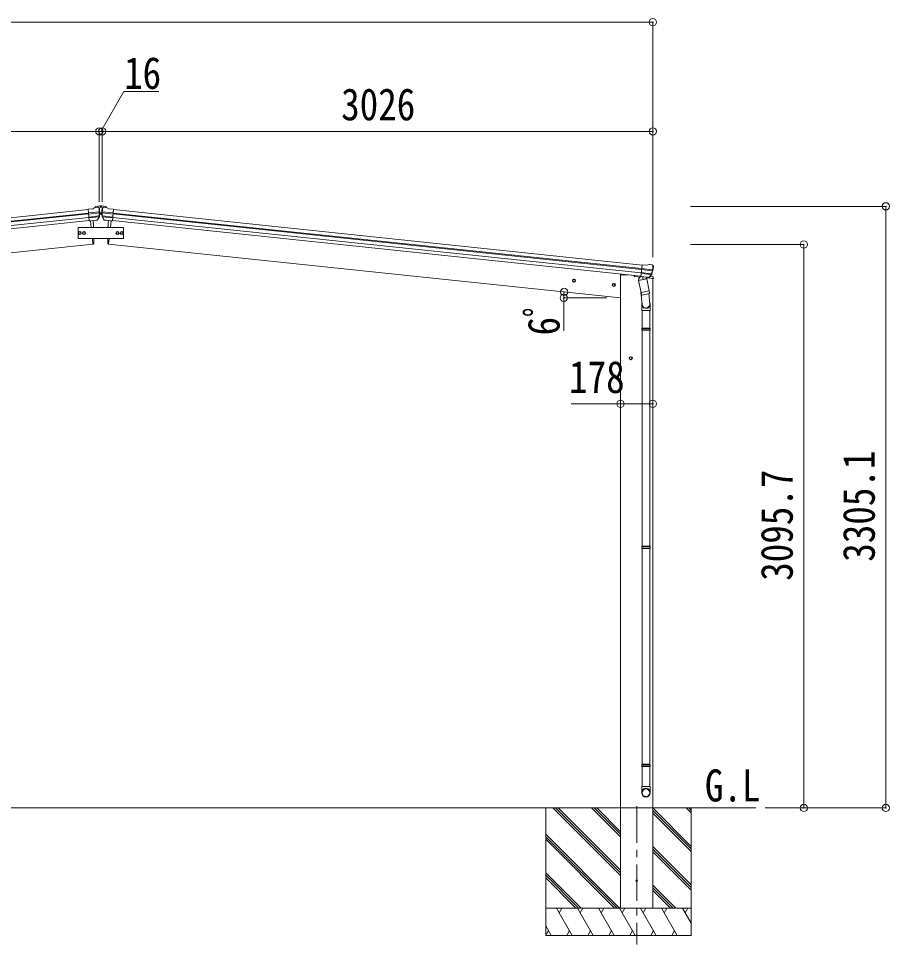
# Model space of a CAD drawing. Units: millimetres at full size, sheet at 1:40; some dimension numbers follow another scale. Extents: x -11243 to 11243, y -7760 to 7760.
# Drawn here: x -4658 to 128, y -5133 to -46 of the extents above; entities that cross this region are included whole.
import ezdxf
from ezdxf.enums import TextEntityAlignment as Align

# ---------------------------------------------------------------- set-up
doc = ezdxf.new("R2010")
doc.units = ezdxf.units.MM
doc.header["$LTSCALE"] = 40
doc.header["$PDMODE"] = 32
doc.header["$PDSIZE"] = 40
doc.linetypes.add('CHAIN1', pattern=[8, 5, -1, 1, -1])
for name, color, linetype, lineweight in [('0-0_0', 7, 'Continuous', 9), ('0-1_本体', 5, 'CHAIN1', 9), ('0-3_ELV2', 4, 'Continuous', 9), ('0-6_OTH_LINE', 6, 'Continuous', 9), ('0-9_OUTLINE', 7, 'Continuous', 9)]:
    doc.layers.add(name, color=color, linetype=linetype, lineweight=lineweight)
doc.layers.add('0-7_SHAPE', color=7, linetype='Continuous')
doc.styles.add('ＭＳ ゴシック', font='')
doc.styles.get('ＭＳ ゴシック').set_extended_font_data('MS Gothic')

msp = doc.modelspace()

# ---------------------------------------------------------------- linework, layer by layer
at = {"layer": '0-0_0'}
for p, q in [((-7062.4, -4383.12), (-605.94, -4383.12)), ((-1761.2, -4383.12), (-1761.2, -5083.12)), ((-1350.2, -4754.13), (-1721.21, -4383.12)), ((-1350.2, -4739.99), (-1707.07, -4383.12)), ((-1350.2, -4725.84), (-1692.93, -4383.12)), ((-1350.2, -4542), (-1509.08, -4383.12)), ((-1350.2, -4527.86), (-1494.94, -4383.12)), ((-1350.2, -4513.71), (-1480.8, -4383.12)), ((-961.2, -4594.34), (-1172.2, -4383.35)), ((-961.2, -4608.49), (-1172.2, -4397.49)), ((-961.2, -4622.63), (-1172.2, -4411.63)), ((-961.2, -4410.5), (-988.58, -4383.12)), ((-961.2, -4396.36), (-974.44, -4383.12)), ((-961.2, -4383.12), (-961.2, -5083.12)), ((-1355.06, -4933.12), (-1761.2, -4526.98)), ((-1369.2, -4933.12), (-1761.2, -4541.12)), ((-1383.34, -4933.12), (-1761.2, -4555.26)), ((-961.2, -4806.48), (-1172.2, -4595.48)), ((-961.2, -4820.62), (-1172.2, -4609.62)), ((-961.2, -4834.76), (-1172.2, -4623.76)), ((-1567.19, -4933.12), (-1761.2, -4739.11)), ((-1581.33, -4933.12), (-1761.2, -4753.25)), ((-1595.48, -4933.12), (-1761.2, -4767.39)), ((-1046.69, -4933.12), (-1172.2, -4807.61)), ((-1060.83, -4933.12), (-1172.2, -4821.75)), ((-1074.98, -4933.12), (-1172.2, -4835.89)), ((-1761.2, -4933.12), (-961.2, -4933.12)), ((-1615.82, -5083.12), (-1702.42, -4933.12)), ((-1687.42, -4959.1), (-1672.42, -4933.12)), ((-1500.35, -5083.12), (-1586.95, -4933.12)), ((-1556.95, -4933.12), (-1571.95, -4959.1)), ((-1384.88, -5083.12), (-1471.48, -4933.12)), ((-1456.48, -4959.1), (-1441.48, -4933.12)), ((-1269.41, -5083.12), (-1356.01, -4933.12)), ((-1341.01, -4959.1), (-1326.01, -4933.12)), ((-1153.94, -5083.12), (-1240.54, -4933.12)), ((-1225.54, -4959.1), (-1210.54, -4933.12)), ((-1038.47, -5083.12), (-1125.07, -4933.12)), ((-1110.07, -4959.1), (-1095.07, -4933.12)), ((-961.2, -5016.95), (-1009.6, -4933.12)), ((-994.6, -4959.1), (-979.6, -4933.12)), ((-1731.29, -5083.12), (-1761.2, -5031.31)), ((-1746.29, -5057.14), (-1761.2, -5082.97)), ((-961.2, -5083.12), (-1761.2, -5083.12)), ((-1630.82, -5057.14), (-1645.82, -5083.12)), ((-1515.35, -5057.14), (-1530.35, -5083.12)), ((-1399.88, -5057.14), (-1414.88, -5083.12)), ((-1284.41, -5057.14), (-1299.41, -5083.12)), ((-1168.94, -5057.14), (-1183.94, -5083.12)), ((-1053.47, -5057.14), (-1068.46, -5083.12))]:
    msp.add_line(p, q, dxfattribs=at)
at = {"layer": '0-1_本体'}
msp.add_line((-1261.2, -4374.13), (-1261.2, -5133.34), dxfattribs=at)
at = {"layer": '0-3_ELV2'}
for p, q in [((-7180.49, -1401.11), (-4276.33, -1095.87)), ((-7178.51, -1420.01), (-4274.35, -1114.77)), ((-7178.08, -1424.19), (-4273.91, -1118.95)), ((-4250.02, -1091.1), (-4276.54, -1093.88)), ((-4269.76, -1158.44), (-4276.54, -1093.88)), ((-4274.38, -1114.41), (-4214.65, -1108.13)), ((-4214.17, -1114), (-4273.77, -1120.27)), ((-4250.02, -1091.1), (-4238.42, -1084.13)), ((-4238.01, -1083.92), (-4234.65, -1078.09)), ((-4237.19, -1083.71), (-4223.7, -1082.3)), ((-4210.51, -1075.98), (-4234.65, -1078.09)), ((-4220.04, -1083.38), (-4220.04, -1083.38)), ((-4220.04, -1083.38), (-4214.86, -1087.58)), ((-4213.47, -1091.28), (-4213.78, -1089.43)), ((-4210.51, -1075.98), (-4202.51, -1075.98)), ((-4205.25, -1080.7), (-4204.41, -1080.7)), ((-4205.25, -1117.75), (-4204.41, -1117.75)), ((-4202.51, -1075.98), (-4178.37, -1078.09)), ((-4199.13, -1091.28), (-4198.82, -1089.43)), ((-4198.44, -1114), (-4138.83, -1120.27)), ((-4138.22, -1114.41), (-4197.96, -1108.13)), ((-4192.56, -1083.38), (-4197.74, -1087.58)), ((-4192.56, -1083.38), (-4192.56, -1083.38)), ((-4175.41, -1083.71), (-4188.9, -1082.3)), ((-4175.01, -1083.92), (-4178.37, -1078.09)), ((-4162.58, -1091.1), (-4174.18, -1084.13)), ((-4162.58, -1091.1), (-4136.06, -1093.88)), ((-4142.84, -1158.44), (-4136.06, -1093.88)), ((-1234.52, -1424.19), (-4138.69, -1118.95)), ((-1234.09, -1420.01), (-4138.25, -1114.77)), ((-1232.11, -1401.11), (-4136.27, -1095.87)), ((-7175.98, -1444.05), (-4271.82, -1138.81)), ((-4270.06, -1155.54), (-7174.22, -1460.78)), ((-4215, -1130.76), (-4272.04, -1136.75)), ((-4216.39, -1135.42), (-4271.57, -1141.22)), ((-4226.4, -1153.65), (-4269.78, -1158.21)), ((-4269.76, -1158.44), (-4259.81, -1157.39)), ((-4262.87, -1157.71), (-4258.97, -1194.86)), ((-4259.81, -1157.39), (-4259.54, -1157.45)), ((-4259.54, -1157.45), (-4234.21, -1154.79)), ((-4234.21, -1154.79), (-4233.95, -1154.67)), ((-4233.95, -1154.67), (-4226.26, -1153.86)), ((-4224.95, -1152), (-4215.5, -1133.7)), ((-4223.9, -1152.42), (-4213.78, -1134.17)), ((-4212.53, -1121.83), (-4200.49, -1121.83)), ((-4188.7, -1152.42), (-4198.82, -1134.17)), ((-4197.6, -1130.76), (-4140.57, -1136.75)), ((-4187.65, -1152), (-4197.1, -1133.7)), ((-4196.21, -1135.42), (-4141.03, -1141.22)), ((-4178.65, -1154.67), (-4186.34, -1153.86)), ((-4186.2, -1153.65), (-4142.82, -1158.21)), ((-4178.39, -1154.79), (-4178.65, -1154.67)), ((-4153.06, -1157.45), (-4178.39, -1154.79)), ((-4149.73, -1157.71), (-4153.63, -1194.86)), ((-4152.79, -1157.39), (-4153.06, -1157.45)), ((-4142.84, -1158.44), (-4152.79, -1157.39)), ((-4142.54, -1155.54), (-1238.38, -1460.78)), ((-1236.62, -1444.05), (-4140.78, -1138.81)), ((-4252.66, -1254.86), (-4249.49, -1285.1)), ((-4159.94, -1254.86), (-4163.12, -1285.1)), ((-4249.49, -1285.1), (-7062.4, -1580.75)), ((-4249.49, -1285.1), (-4247.43, -1284.81)), ((-4163.12, -1285.1), (-4165.17, -1284.81)), ((-4163.12, -1285.1), (-1350.2, -1580.75)), ((-1238.68, -1463.68), (-1231.9, -1399.12)), ((-1234.06, -1419.65), (-1174.32, -1425.93)), ((-1205.38, -1401.91), (-1231.9, -1399.12)), ((-1177.81, -1398.78), (-1177.81, -1398.77)), ((-1174.45, -1400.6), (-1174.45, -1400.6)), ((-1174.45, -1400.6), (-1170.95, -1404.92)), ((-1170.95, -1404.92), (-1170.25, -1405.78)), ((-1169.66, -1409.69), (-1169.58, -1407.81)), ((-1350.2, -4933.12), (-1350.2, -1454.12)), ((-1350.2, -1454.12), (-1307.7, -1454.12)), ((-1307.7, -1454.12), (-1276.85, -1457.36)), ((-1276.93, -1456.73), (-1276.5, -1459.96)), ((-1242.8, -1467.36), (-1272.07, -1464.28)), ((-1238.68, -1463.68), (-1228.74, -1464.72)), ((-1195.28, -1468.01), (-1238.66, -1463.45)), ((-1181.7, -1452.26), (-1236.87, -1446.46)), ((-1235.14, -1464.14), (-1236.7, -1463.98)), ((-1179.37, -1447.99), (-1236.41, -1441.99)), ((-1197.6, -1468.09), (-1235.14, -1464.14)), ((-1175.07, -1431.77), (-1234.67, -1425.51)), ((-1228.74, -1464.72), (-1228.49, -1464.84)), ((-1228.49, -1464.84), (-1203.15, -1467.5)), ((-1203.15, -1467.5), (-1202.88, -1467.44)), ((-1202.88, -1467.44), (-1195.19, -1468.25)), ((-1169.05, -1475.11), (-1202.78, -1471.56)), ((-1196.03, -1468.25), (-1197.6, -1468.09)), ((-1193.52, -1466.69), (-1180.47, -1450.76)), ((-1192.58, -1467.33), (-1178.88, -1451.57)), ((-1189.46, -1463.91), (-1172.61, -1465.68)), ((-1172.2, -4933.12), (-1172.2, -1474.78)), ((-1169.95, -1468.28), (-1169.05, -1475.11)), ((-1612.57, -1489.58), (-1611.78, -1482.12)), ((-1606.5, -1493.99), (-1612.57, -1489.58)), ((-1611.78, -1482.12), (-1604.93, -1479.06)), ((-1604.93, -1479.06), (-1598.85, -1483.48)), ((-1393.77, -1512.58), (-1392.99, -1505.11)), ((-1387.7, -1516.99), (-1393.77, -1512.58)), ((-1392.99, -1505.11), (-1386.13, -1502.06)), ((-1386.13, -1502.06), (-1380.06, -1506.47)), ((-1300.2, -1908.92), (-1293.7, -1905.16)), ((-1293.7, -1905.16), (-1287.2, -1908.92)), ((-1287.2, -1916.42), (-1293.7, -1920.17)), ((-1287.2, -1908.92), (-1287.2, -1916.42))]:
    msp.add_line(p, q, dxfattribs=at)
for points in [[(-4207.77, -1079.86), (-4208.61, -1079.86), (-4208.61, -1080.7), (-4207.77, -1080.7)], [(-4207.77, -1116.91), (-4208.61, -1116.91), (-4208.61, -1117.75), (-4207.77, -1117.75)], [(-4206.09, -1079.02), (-4206.09, -1078.18), (-4206.93, -1078.18), (-4206.93, -1079.02)], [(-4206.93, -1081.54), (-4206.93, -1082.38), (-4206.09, -1082.38), (-4206.09, -1081.54)], [(-4206.09, -1116.07), (-4206.09, -1115.23), (-4206.93, -1115.23), (-4206.93, -1116.07)], [(-4206.93, -1118.59), (-4206.93, -1119.43), (-4206.09, -1119.43), (-4206.09, -1118.59)], [(-4204.41, -1080.7), (-4204.41, -1079.86), (-4205.25, -1079.86)], [(-4204.41, -1117.75), (-4204.41, -1116.91), (-4205.25, -1116.91)], [(-1205.38, -1401.91), (-1192.58, -1397.5), (-1192.58, -1397.5)], [(-1191.29, -1397.36), (-1191.29, -1397.36), (-1177.81, -1398.77)], [(-1598.85, -1483.48), (-1599.64, -1490.94), (-1606.5, -1493.99)], [(-1380.06, -1506.47), (-1380.84, -1513.94), (-1387.7, -1516.99)], [(-1293.7, -1920.17), (-1300.2, -1916.42), (-1300.2, -1908.92)]]:
    msp.add_lwpolyline(points, dxfattribs=at)
for points in [[(-4081.51, -1254.86), (-4081.51, -1194.86), (-4331.51, -1194.86), (-4331.51, -1254.86)], [(-4329.52, -1224.87), (-4325.76, -1218.37), (-4318.26, -1218.37), (-4314.5, -1224.87), (-4318.26, -1231.37), (-4325.76, -1231.37)], [(-4306.02, -1224.87), (-4302.26, -1218.37), (-4294.76, -1218.37), (-4291, -1224.87), (-4294.76, -1231.37), (-4302.26, -1231.37)], [(-4107, -1224.86), (-4110.76, -1218.36), (-4118.26, -1218.36), (-4122.02, -1224.86), (-4118.26, -1231.36), (-4110.76, -1231.36)], [(-4083.5, -1224.86), (-4087.26, -1218.36), (-4094.76, -1218.36), (-4098.52, -1224.86), (-4094.76, -1231.36), (-4087.26, -1231.36)]]:
    msp.add_lwpolyline(points, close=True, dxfattribs=at)
for centre, radius in [((-4206.51, -1080.28), 3.5), ((-4206.51, -1117.33), 3.5), ((-4322.01, -1224.87), 8.5), ((-4322.01, -1224.87), 7.7), ((-4322.01, -1224.87), 6.5), ((-4298.51, -1224.87), 8.5), ((-4298.51, -1224.87), 7.7), ((-4298.51, -1224.87), 6.5), ((-4114.51, -1224.86), 8.5), ((-4114.51, -1224.86), 7.7), ((-4114.51, -1224.86), 6.5), ((-4091.01, -1224.86), 8.5), ((-4091.01, -1224.86), 7.7), ((-4091.01, -1224.86), 6.5), ((-1605.71, -1486.53), 8.5), ((-1605.71, -1486.53), 7.7), ((-1605.71, -1486.53), 6.5), ((-1386.92, -1509.52), 8.5), ((-1386.92, -1509.52), 7.7), ((-1386.92, -1509.52), 6.5), ((-1293.7, -1912.67), 8.5), ((-1293.7, -1912.67), 7.7), ((-1293.7, -1912.67), 6.5), ((-1261.2, -4783.12), 4.5)]:
    msp.add_circle(centre, radius, dxfattribs=at)
for centre, radius, start, end in [((-4236.88, -1086.7), 3, 96.02369, 120.97631), ((-4223.18, -1087.27), 5, 51.04426, 95.95574), ((-4407.02, -1112.93), 192.44, 1.4271, 6.57578), ((-4414.36, -1112.39), 200.2, 354.20009, 359.53883), ((-4169.37, -1106.02), 45.32, 182.67122, 185.64518), ((-4213.98, -1115.34), 1.35, 95.1605, 97.91927), ((-4211.37, -1113.78), 2.74, 179.02151, 184.43412), ((-4414.36, -1112.39), 202, 354.13916, 6), ((-4207.77, -1079.02), 0.84, 270, 0), ((-4207.77, -1081.54), 0.84, 0, 90), ((-4207.77, -1116.07), 0.84, 270, 0), ((-4207.77, -1118.59), 0.84, 0, 90), ((-4205.25, -1079.02), 0.84, 180, 270), ((-4205.25, -1081.54), 0.84, 90, 180), ((-4205.25, -1116.07), 0.84, 180, 270), ((-4205.25, -1118.59), 0.84, 90, 180), ((-3998.24, -1112.39), 202, 174, 185.86084), ((-4201.23, -1113.78), 2.74, 355.56588, 0.97849), ((-4198.62, -1115.34), 1.35, 82.08073, 84.8395), ((-3998.24, -1112.39), 200.2, 180.46117, 185.79991), ((-4243.23, -1106.02), 45.32, 354.35482, 357.32878), ((-4005.58, -1112.93), 192.44, 173.42422, 178.5729), ((-4189.42, -1087.27), 5, 84.04426, 128.95574), ((-4175.73, -1086.7), 3, 59.02369, 83.97631), ((-5144.09, -1244.89), 900, 3.18671, 5.64987), ((-4226.52, -1150.97), 2.99, 285.2717, 331.00739), ((-4218.17, -1132.32), 3, 332.69111, 354.20009), ((-4216.4, -1132.71), 3, 331, 354.13916), ((-4196.2, -1132.71), 3, 185.86084, 209), ((-4194.43, -1132.32), 3, 185.79991, 207.30889), ((-4186.08, -1150.97), 2.99, 208.99261, 254.7283), ((-3268.51, -1244.89), 900, 174.35013, 176.81329), ((-5144.09, -1244.89), 900, 357.63919, 359.36533), ((-3268.51, -1244.89), 900, 180.63467, 182.36081), ((-4247.85, -1281.84), 3, 278, 357.63919), ((-4164.75, -1281.84), 3, 182.36081, 262), ((-1191.61, -1400.34), 3, 84.02369, 108.97631), ((-1370.56, -1388.57), 202, 342.13916, 354), ((-1178.33, -1403.75), 5, 39.04426, 83.95574), ((-1363.49, -1390.62), 192.44, 349.4271, 354.57578), ((-1271.55, -1459.31), 5, 187.5, 264), ((-1236.65, -1463.48), 0.5, 228.73754, 264), ((-1195.98, -1467.75), 0.5, 264, 299.26246), ((-1194.84, -1465.37), 2.99, 273.2717, 319.00739), ((-1182.79, -1448.86), 3, 320.69111, 342.20009), ((-1370.56, -1388.57), 200.2, 342.20009, 347.53883), ((-1181.15, -1449.61), 3, 319, 342.13916), ((-1175.17, -1433.12), 1.35, 83.1605, 85.91927), ((-1172.29, -1432.14), 2.74, 167.02151, 172.43412), ((-1129.6, -1433.28), 45.32, 170.67122, 173.64518), ((-1172.93, -1468.67), 3, 7.5, 84)]:
    msp.add_arc(centre, radius, start, end, dxfattribs=at)
for centre, major_axis, ratio, start_param, end_param in [((-4215.73, -1090.88), (-0.87, 5.91), 0.020485, 0.671432, 1.5691306), ((-4221.12, -1086.36), (5.88, -1.31), 0.24881, 0.460585, 0.4641038), ((-4216.74, -1089.91), (-2.34, 1.9), 0.995767, 3.9859716, 4.712389), ((-4412.06, -1134.34), (-20.92, 199.05), 0.994373, 4.7113789, 4.7277536), ((-4195.86, -1089.91), (2.34, 1.9), 0.995767, 1.5707963, 2.2972137), ((-4000.55, -1134.34), (20.92, 199.05), 0.994373, 1.5554317, 1.5718064), ((-4191.48, -1086.36), (-5.88, -1.31), 0.24881, 5.8190815, 5.8226003), ((-4196.87, -1090.88), (0.87, 5.91), 0.020485, 4.7140547, 5.6117533), ((-4226.72, -1150.67), (-0.11, 3), 0.642905, 3.2459383, 4.203928), ((-4226.58, -1150.88), (1.66, -2.51), 0.997631, 5.8041905, 5.8929484), ((-4226.65, -1150.77), (3.53, -2.11), 0.650902, 5.2561448, 5.3289554), ((-4224.28, -1150.42), (1.08, 3.13), 0.040856, 2.1135035, 2.1416249), ((-4188.32, -1150.42), (-1.08, 3.13), 0.040856, 4.1415604, 4.1696818), ((-4185.88, -1150.67), (0.11, 3), 0.642905, 2.0792573, 3.037247), ((-4185.95, -1150.77), (-3.53, -2.11), 0.650902, 0.9542299, 1.0270405), ((-4186.02, -1150.88), (-1.66, -2.51), 0.997631, 0.3902369, 0.4789948), ((-1372.86, -1410.52), (20.92, 199.05), 0.994373, 1.5554317, 1.5718064), ((-1171.79, -1408.83), (0.38, 5.97), 0.020485, 0.671432, 1.5691306), ((-1176.13, -1403.29), (5.48, -2.51), 0.24881, 0.460585, 0.4641038), ((-1172.58, -1407.67), (-1.9, 2.34), 0.995767, 3.9859716, 4.712389), ((-1194.97, -1465.03), (0.51, 2.96), 0.642905, 3.2459383, 4.203928), ((-1194.88, -1465.26), (1.1, -2.8), 0.997631, 5.8041905, 5.8929484), ((-1194.93, -1465.14), (3.02, -2.79), 0.650902, 5.2561448, 5.3289554), ((-1192.54, -1465.29), (1.71, 2.84), 0.040856, 2.1135035, 2.1416249), ((-1372.86, -1410.52), (20.92, 199.05), 0.994373, 4.7113789, 4.7277536)]:
    msp.add_ellipse(centre, major_axis=major_axis, ratio=ratio, start_param=start_param, end_param=end_param, dxfattribs=at)
at = {"layer": '0-6_OTH_LINE'}
for p, q in [((-1172.2, -66.06), (-7240.4, -66.06)), ((-1172.2, -66.06), (-1172.2, -1357.14)), ((-7240.4, -666.06), (-4214.3, -666.06)), ((-4214.3, -666.06), (-4214.3, -1053.24)), ((-4214.3, -666.06), (-4198.22, -666.06)), ((-1172.2, -666.06), (-4198.3, -666.06)), ((-4198.3, -666.06), (-4198.3, -1053.24)), ((107.92, -1078.02), (-966.31, -1078.02)), ((107.92, -1078.02), (107.92, -4383.12)), ((-343.08, -1287.42), (-966.31, -1287.42)), ((-343.08, -1287.42), (-343.08, -4383.12)), ((-1350.2, -2162.67), (-1172.2, -2162.67)), ((-343.08, -4383.12), (-555.94, -4383.12)), ((107.92, -4383.12), (-555.94, -4383.12))]:
    msp.add_line(p, q, dxfattribs=at)
at = {"layer": '0-6_OTH_LINE', "lineweight": 18}
for p, q in [((-1662.35, -1580.75), (-1662.35, -1762.25)), ((-1662.35, -1580.75), (-1424.57, -1580.75)), ((-1350.2, -2162.67), (-1622.25, -2162.67))]:
    msp.add_line(p, q, dxfattribs=at)
at = {"layer": '0-6_OTH_LINE'}
msp.add_lwpolyline([(-4206.26, -666.06), (-4079.88, -447.17), (-3886.72, -447.17)], dxfattribs=at)
msp.add_arc((-1424.57, -1580.75), 237.79, 172.1267, 180, dxfattribs=at)
for p in [(-1172.2, -66.06), (-4214.3, -666.06), (-4198.3, -666.06), (-1172.2, -666.06), (107.92, -1078.02), (-343.08, -1287.42), (-1662.35, -1580.75), (-1660.11, -1548.18), (-1350.2, -2162.67), (-1172.2, -2162.67), (-343.08, -4383.12), (107.92, -4383.12)]:
    msp.add_point(p, dxfattribs=at)
at = {"layer": '0-9_OUTLINE'}
for p, q in [((-1239.45, -1462.28), (-1250.65, -1479.2)), ((-1238.52, -1462.09), (-1239.45, -1462.28)), ((-1196.03, -1468.25), (-1236.7, -1463.98)), ((-1229, -1465.17), (-1226.08, -1479.52)), ((-1199.86, -1470.41), (-1224.61, -1480.16)), ((-1208.19, -1473.69), (-1207.54, -1476.92)), ((-1199.39, -1468.55), (-1199.24, -1469.28)), ((-1250.9, -1485.74), (-1206.02, -1476.61)), ((-1237.54, -1551.4), (-1250.9, -1485.74)), ((-1250.65, -1479.2), (-1249.38, -1485.44)), ((-1206.02, -1476.61), (-1192.66, -1542.27)), ((-1237.97, -1549.26), (-1231.32, -1617.01)), ((-1237.54, -1551.4), (-1192.66, -1542.27)), ((-1237.53, -1551.4), (-1234.99, -1563.87)), ((-1191.73, -1556.88), (-1232.69, -1565.21)), ((-1195.07, -1557.56), (-1189.51, -1613.28)), ((-1190.18, -1554.52), (-1192.67, -1542.27)), ((-1190.39, -1555.91), (-1190.39, -1555.91)), ((-1233.36, -1615.78), (-1233.36, -1650.44)), ((-1187.36, -1650.44), (-1187.36, -1616.09)), ((-1233.36, -1650.44), (-1187.36, -1650.44)), ((-1231.36, -1650.44), (-1231.36, -1747.18)), ((-1189.36, -1650.44), (-1189.36, -1747.18)), ((-1233.36, -1749.18), (-1232.36, -1747.18)), ((-1233.36, -1749.18), (-1187.36, -1749.18)), ((-1233.36, -1749.18), (-1233.36, -1757.18)), ((-1233.36, -1757.18), (-1187.36, -1757.18)), ((-1233.36, -1757.18), (-1232.36, -1759.18)), ((-1232.36, -1747.18), (-1188.36, -1747.18)), ((-1232.36, -1759.18), (-1188.36, -1759.18)), ((-1231.36, -1759.18), (-1231.36, -2945.37)), ((-1189.36, -1759.18), (-1189.36, -2945.37)), ((-1187.36, -1749.18), (-1188.36, -1747.18)), ((-1233.36, -2947.37), (-1232.36, -2945.37)), ((-1233.36, -2947.37), (-1187.36, -2947.37)), ((-1233.36, -2947.37), (-1233.36, -2955.37)), ((-1232.36, -2945.37), (-1188.36, -2945.37)), ((-1187.36, -2947.37), (-1188.36, -2945.37)), ((-1233.36, -2955.37), (-1187.36, -2955.37)), ((-1233.36, -2955.37), (-1232.36, -2957.37)), ((-1232.36, -2957.37), (-1188.36, -2957.37)), ((-1231.36, -2957.37), (-1231.36, -4143.56)), ((-1189.36, -2957.37), (-1189.36, -4143.56)), ((-1233.36, -4145.56), (-1232.36, -4143.56)), ((-1233.36, -4145.56), (-1187.36, -4145.56)), ((-1233.36, -4145.56), (-1233.36, -4153.56)), ((-1233.36, -4153.56), (-1187.36, -4153.56)), ((-1233.36, -4153.56), (-1232.36, -4155.56)), ((-1232.36, -4143.56), (-1188.36, -4143.56)), ((-1232.36, -4155.56), (-1188.36, -4155.56)), ((-1231.36, -4155.56), (-1231.36, -4265.56)), ((-1189.36, -4155.56), (-1189.36, -4265.56)), ((-1187.36, -4145.56), (-1188.36, -4143.56)), ((-1233.36, -4299.7), (-1233.36, -4265.56)), ((-1233.36, -4265.56), (-1187.36, -4265.56)), ((-1187.36, -4299.7), (-1187.36, -4265.56))]:
    msp.add_line(p, q, dxfattribs=at)
for points in [[(-1187.36, -1749.18), (-1187.36, -1757.18), (-1188.36, -1759.18)], [(-1187.36, -2947.37), (-1187.36, -2955.37), (-1188.36, -2957.37)], [(-1187.36, -4145.56), (-1187.36, -4153.56), (-1188.36, -4155.56)]]:
    msp.add_lwpolyline(points, dxfattribs=at)
for centre, radius, start, end in [((-1236.65, -1463.48), 0.5, 228.73754, 264), ((-1229.58, -1465.33), 0.604, 15.29405, 86.90158), ((-1200.22, -1469.48), 1, 291.5, 11.5), ((-1198.9, -1468.45), 0.5, 84, 191.5), ((-1195.98, -1467.75), 0.5, 264, 299.26246), ((-1225.09, -1479.24), 1.03, 195.53431, 297.46103), ((-1233.09, -1563.25), 2, 198.03157, 281.5), ((-1192.13, -1554.92), 2, 281.5, 330.09038), ((-1192.08, -1554.94), 1.95, 330.02234, 12.45983), ((-1217.36, -1616.09), 30, 0, 2.54858)]:
    msp.add_arc(centre, radius, start, end, dxfattribs=at)
for centre, major_axis, ratio, start_param, end_param in [((-1210.36, -1615.78), (-23, 0), 0.996195, 5.9588909, 9.9444346), ((-1210.36, -1615.78), (-21, 0), 0.996195, 0.0583862, 3.2616355), ((-1210.36, -4297.96), (23, 0), 0.996195, 6.2831853, 9.424778), ((-1210.36, -4299.7), (23, 0), 0.996195, 6.2831853, 9.424778), ((-1210.36, -4299.7), (0, -23.43), 0.981806, 4.712389, 7.8539816)]:
    msp.add_ellipse(centre, major_axis=major_axis, ratio=ratio, start_param=start_param, end_param=end_param, dxfattribs=at)
msp.add_ellipse((-1210.36, -4299.7), major_axis=(-21, 0), ratio=0.996195, dxfattribs=at)

# ---------------------------------------------------------------- texts
at = {"layer": '0-6_OTH_LINE', "color": 7, "style": 'ＭＳ ゴシック', "width": 0.85}
for s, p in [('16', (-4078.21, -486.08)), ('3026', (-2885.25, -658.06)), ('178', (-1632.87, -2155.9))]:
    msp.add_text(s, height=176, dxfattribs=at).set_placement(p, align=Align.BOTTOM_LEFT)
for s, p in [('6ﾟ', (-1631.9, -1787.28)), ('3305.1', (99.92, -3030.57)), ('3095.7', (-351.08, -3135.27))]:
    msp.add_text(s, height=176, rotation=90, dxfattribs=at).set_placement(p, align=Align.BOTTOM_LEFT)
at = {"layer": '0-7_SHAPE', "style": 'ＭＳ ゴシック', "width": 0.85}
msp.add_text('G.L', height=176, dxfattribs=at).set_placement((-886.61, -4400.32), align=Align.BOTTOM_LEFT)

doc.saveas('drawing.dxf')
